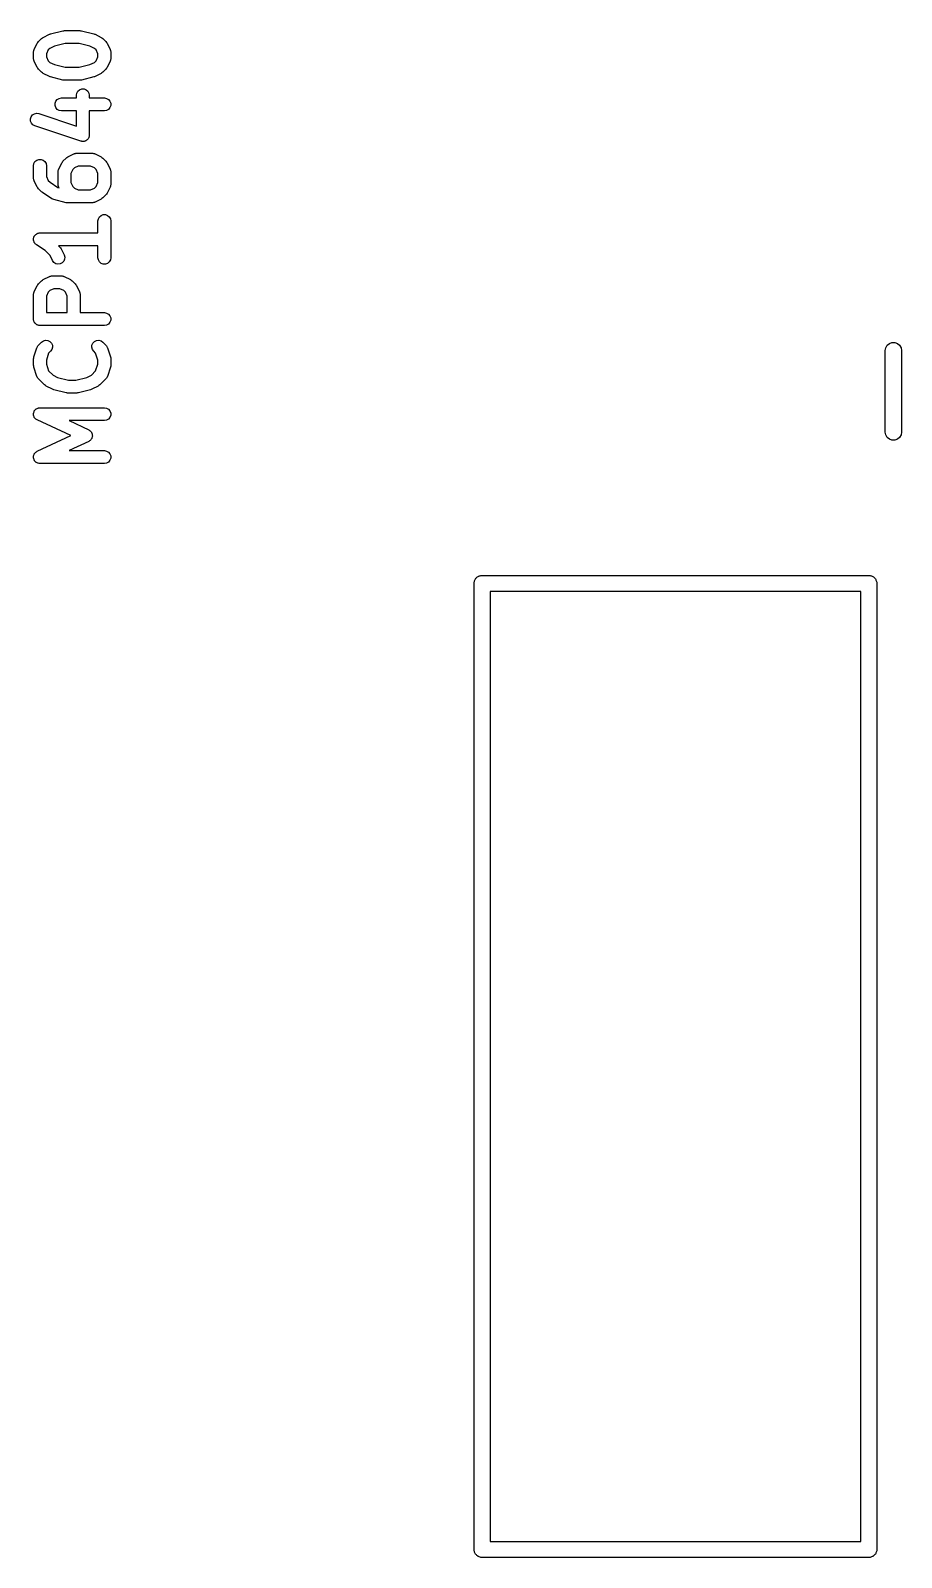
# Model space of a CAD drawing. Extents: x 10 to 287, y -200 to -10.
# Drawn here: x 168.24 to 176.35, y -108.97 to -94.74 of the extents above; entities that cross this region are included whole.
import ezdxf

# ---------------------------------------------------------------- set-up
doc = ezdxf.new("R2010")
doc.units = 0
doc.header["$MEASUREMENT"] = 0
doc.layers.add('BLACK', color=7, linetype='CONTINUOUS')

msp = doc.modelspace()

# ---------------------------------------------------------------- linework, layer by layer
at = {"layer": 'Black'}
for p, q in [((168.427, -94.7729), (168.541, -94.7444)), ((168.541, -94.7444), (168.549, -94.7438)), ((168.549, -94.7438), (168.556, -94.7426)), ((168.556, -94.7426), (168.699, -94.7426)), ((168.699, -94.7426), (168.706, -94.7438)), ((168.706, -94.7438), (168.713, -94.7444)), ((168.713, -94.7444), (168.828, -94.7729)), ((168.274, -94.9186), (168.302, -94.8615)), ((168.302, -94.8615), (168.308, -94.8537)), ((168.308, -94.8537), (168.314, -94.8459)), ((168.314, -94.8459), (168.342, -94.8173)), ((168.342, -94.8173), (168.35, -94.8118)), ((168.35, -94.8118), (168.358, -94.806)), ((168.358, -94.806), (168.415, -94.7775)), ((168.415, -94.7775), (168.421, -94.7756)), ((168.463, -94.8878), (168.42, -94.909)), ((168.421, -94.7756), (168.427, -94.7729)), ((168.563, -94.8626), (168.463, -94.8878)), ((168.691, -94.8626), (168.563, -94.8626)), ((168.792, -94.8878), (168.691, -94.8626)), ((168.835, -94.909), (168.792, -94.8878)), ((168.828, -94.7729), (168.834, -94.7756)), ((168.834, -94.7756), (168.84, -94.7775)), ((168.84, -94.7775), (168.897, -94.806)), ((168.897, -94.806), (168.905, -94.8118)), ((168.905, -94.8118), (168.913, -94.8173)), ((168.913, -94.8173), (168.941, -94.8459)), ((168.941, -94.8459), (168.947, -94.8537)), ((168.947, -94.8537), (168.953, -94.8615)), ((168.953, -94.8615), (168.981, -94.9186)), ((168.267, -94.9454), (168.268, -94.942)), ((168.267, -95.0026), (168.267, -94.9454)), ((168.268, -95.006), (168.267, -95.0026)), ((168.268, -94.9386), (168.27, -94.9318)), ((168.268, -94.942), (168.268, -94.9386)), ((168.268, -95.0094), (168.268, -95.006)), ((168.27, -95.0162), (168.268, -95.0094)), ((168.27, -94.9318), (168.271, -94.9249)), ((168.271, -95.0231), (168.27, -95.0162)), ((168.271, -94.9249), (168.273, -94.9219)), ((168.273, -95.0261), (168.271, -95.0231)), ((168.273, -94.9219), (168.274, -94.9186)), ((168.274, -95.0294), (168.273, -95.0261)), ((168.302, -95.0865), (168.274, -95.0294)), ((168.405, -94.9238), (168.387, -94.9596)), ((168.387, -94.9596), (168.387, -94.9884)), ((168.387, -94.9884), (168.405, -95.0242)), ((168.42, -94.909), (168.405, -94.9238)), ((168.405, -95.0242), (168.42, -95.039)), ((168.85, -94.9238), (168.835, -94.909)), ((168.835, -95.039), (168.85, -95.0242)), ((168.867, -94.9596), (168.85, -94.9238)), ((168.85, -95.0242), (168.867, -94.9884)), ((168.867, -94.9884), (168.867, -94.9596)), ((168.981, -95.0294), (168.953, -95.0865)), ((168.981, -94.9186), (168.982, -94.9219)), ((168.982, -95.0261), (168.981, -95.0294)), ((168.982, -94.9219), (168.984, -94.9249)), ((168.984, -95.0231), (168.982, -95.0261)), ((168.984, -94.9249), (168.985, -94.9318)), ((168.985, -95.0162), (168.984, -95.0231)), ((168.985, -94.9318), (168.987, -94.9386)), ((168.987, -95.0094), (168.985, -95.0162)), ((168.987, -94.9386), (168.987, -94.942)), ((168.987, -94.942), (168.987, -94.9454)), ((168.987, -94.9454), (168.987, -95.0026)), ((168.987, -95.0026), (168.987, -95.006)), ((168.987, -95.006), (168.987, -95.0094)), ((168.308, -95.0943), (168.302, -95.0865)), ((168.314, -95.1021), (168.308, -95.0943)), ((168.342, -95.1307), (168.314, -95.1021)), ((168.35, -95.1362), (168.342, -95.1307)), ((168.358, -95.1419), (168.35, -95.1362)), ((168.415, -95.1705), (168.358, -95.1419)), ((168.421, -95.1724), (168.415, -95.1705)), ((168.42, -95.039), (168.463, -95.0602)), ((168.427, -95.1751), (168.421, -95.1724)), ((168.463, -95.0602), (168.563, -95.0854)), ((168.563, -95.0854), (168.691, -95.0854)), ((168.691, -95.0854), (168.792, -95.0602)), ((168.792, -95.0602), (168.835, -95.039)), ((168.834, -95.1724), (168.828, -95.1751)), ((168.84, -95.1705), (168.834, -95.1724)), ((168.897, -95.1419), (168.84, -95.1705)), ((168.905, -95.1362), (168.897, -95.1419)), ((168.913, -95.1307), (168.905, -95.1362)), ((168.941, -95.1021), (168.913, -95.1307)), ((168.947, -95.0943), (168.941, -95.1021)), ((168.953, -95.0865), (168.947, -95.0943)), ((168.541, -95.2036), (168.427, -95.1751)), ((168.549, -95.2042), (168.541, -95.2036)), ((168.556, -95.2054), (168.549, -95.2042)), ((168.699, -95.2054), (168.556, -95.2054)), ((168.671, -95.3249), (168.681, -95.3069)), ((168.681, -95.3069), (168.697, -95.2935)), ((168.697, -95.2935), (168.717, -95.2863)), ((168.706, -95.2042), (168.699, -95.2054)), ((168.713, -95.2036), (168.706, -95.2042)), ((168.828, -95.1751), (168.713, -95.2036)), ((168.717, -95.2863), (168.738, -95.2863)), ((168.738, -95.2863), (168.757, -95.2935)), ((168.757, -95.2935), (168.773, -95.3069)), ((168.773, -95.3069), (168.784, -95.3249)), ((168.468, -95.4207), (168.475, -95.4011)), ((168.468, -95.4416), (168.468, -95.4207)), ((168.475, -95.4611), (168.468, -95.4416)), ((168.475, -95.4011), (168.489, -95.3852)), ((168.489, -95.3852), (168.507, -95.3748)), ((168.507, -95.3748), (168.527, -95.3711)), ((168.527, -95.3711), (168.667, -95.3711)), ((168.667, -95.3454), (168.671, -95.3249)), ((168.667, -95.3711), (168.667, -95.3454)), ((168.784, -95.3249), (168.787, -95.3454)), ((168.787, -95.3454), (168.787, -95.3711)), ((168.787, -95.3711), (168.927, -95.3711)), ((168.927, -95.3711), (168.948, -95.3748)), ((168.948, -95.3748), (168.966, -95.3852)), ((168.966, -95.3852), (168.979, -95.4011)), ((168.979, -95.4011), (168.987, -95.4207)), ((168.987, -95.4416), (168.979, -95.4611)), ((168.987, -95.4207), (168.987, -95.4416)), ((168.24, -95.5652), (168.246, -95.5454)), ((168.24, -95.586), (168.24, -95.5652)), ((168.248, -95.6054), (168.24, -95.586)), ((168.246, -95.5454), (168.259, -95.5291)), ((168.259, -95.5291), (168.277, -95.5182)), ((168.277, -95.5182), (168.297, -95.514)), ((168.297, -95.514), (168.318, -95.5171)), ((168.318, -95.5171), (168.667, -95.6336)), ((168.489, -95.4771), (168.475, -95.4611)), ((168.507, -95.4875), (168.489, -95.4771)), ((168.527, -95.4911), (168.507, -95.4875)), ((168.667, -95.4911), (168.527, -95.4911)), ((168.667, -95.6336), (168.667, -95.4911)), ((168.927, -95.4911), (168.787, -95.4911)), ((168.787, -95.4911), (168.787, -95.7169)), ((168.948, -95.4875), (168.927, -95.4911)), ((168.966, -95.4771), (168.948, -95.4875)), ((168.979, -95.4611), (168.966, -95.4771)), ((168.262, -95.621), (168.248, -95.6054)), ((168.28, -95.6309), (168.262, -95.621)), ((168.708, -95.7738), (168.28, -95.6309)), ((168.782, -95.7412), (168.78, -95.7454)), ((168.784, -95.7374), (168.782, -95.7412)), ((168.785, -95.7314), (168.784, -95.7374)), ((168.787, -95.7257), (168.785, -95.7314)), ((168.787, -95.7169), (168.787, -95.7212)), ((168.787, -95.7212), (168.787, -95.7257)), ((168.657, -95.8878), (168.663, -95.8858)), ((168.663, -95.8858), (168.667, -95.886)), ((168.667, -95.886), (168.67, -95.8854)), ((168.67, -95.8854), (168.813, -95.8854)), ((168.713, -95.7744), (168.708, -95.7738)), ((168.717, -95.7759), (168.713, -95.7744)), ((168.723, -95.7759), (168.717, -95.7759)), ((168.729, -95.7768), (168.723, -95.7759)), ((168.733, -95.7759), (168.729, -95.7768)), ((168.738, -95.7759), (168.733, -95.7759)), ((168.744, -95.7739), (168.738, -95.7759)), ((168.749, -95.7727), (168.744, -95.7739)), ((168.753, -95.7703), (168.749, -95.7727)), ((168.757, -95.7688), (168.753, -95.7703)), ((168.762, -95.7649), (168.757, -95.7688)), ((168.767, -95.7617), (168.762, -95.7649)), ((168.77, -95.7583), (168.767, -95.7617)), ((168.773, -95.7554), (168.77, -95.7583)), ((168.776, -95.7502), (168.773, -95.7554)), ((168.78, -95.7454), (168.776, -95.7502)), ((168.813, -95.8854), (168.817, -95.886)), ((168.817, -95.886), (168.82, -95.8858)), ((168.82, -95.8858), (168.827, -95.8878)), ((168.267, -96.0026), (168.271, -95.9821)), ((168.267, -96.1169), (168.267, -96.0026)), ((168.271, -95.9821), (168.281, -95.964)), ((168.281, -95.964), (168.297, -95.9506)), ((168.297, -95.9506), (168.317, -95.9435)), ((168.317, -95.9435), (168.338, -95.9435)), ((168.338, -95.9435), (168.357, -95.9506)), ((168.357, -95.9506), (168.373, -95.964)), ((168.373, -95.964), (168.384, -95.9821)), ((168.384, -95.9821), (168.387, -96.0026)), ((168.387, -96.0026), (168.387, -96.1027)), ((168.502, -96.0329), (168.531, -95.9757)), ((168.531, -95.9757), (168.537, -95.968)), ((168.537, -95.968), (168.542, -95.9601)), ((168.542, -95.9601), (168.571, -95.9316)), ((168.571, -95.9316), (168.579, -95.9261)), ((168.579, -95.9261), (168.586, -95.9203)), ((168.586, -95.9203), (168.643, -95.8918)), ((168.649, -96.0233), (168.634, -96.0381)), ((168.643, -95.8918), (168.647, -95.8908)), ((168.647, -95.8908), (168.65, -95.889)), ((168.684, -96.0054), (168.649, -96.0233)), ((168.65, -95.889), (168.657, -95.8878)), ((168.799, -96.0054), (168.684, -96.0054)), ((168.835, -96.0233), (168.799, -96.0054)), ((168.827, -95.8878), (168.834, -95.889)), ((168.834, -95.889), (168.837, -95.8908)), ((168.85, -96.0381), (168.835, -96.0233)), ((168.837, -95.8908), (168.84, -95.8918)), ((168.84, -95.8918), (168.897, -95.9203)), ((168.897, -95.9203), (168.905, -95.9261)), ((168.905, -95.9261), (168.913, -95.9316)), ((168.913, -95.9316), (168.941, -95.9601)), ((168.941, -95.9601), (168.947, -95.968)), ((168.947, -95.968), (168.953, -95.9757)), ((168.953, -95.9757), (168.981, -96.0329)), ((168.268, -96.1203), (168.267, -96.1169)), ((168.268, -96.1237), (168.268, -96.1203)), ((168.27, -96.1305), (168.268, -96.1237)), ((168.271, -96.1374), (168.27, -96.1305)), ((168.273, -96.1404), (168.271, -96.1374)), ((168.274, -96.1437), (168.273, -96.1404)), ((168.302, -96.2008), (168.274, -96.1437)), ((168.387, -96.1027), (168.405, -96.1385)), ((168.405, -96.1385), (168.423, -96.1559)), ((168.423, -96.1559), (168.495, -96.204)), ((168.496, -96.0529), (168.498, -96.0461)), ((168.497, -96.0563), (168.496, -96.0529)), ((168.496, -96.0597), (168.497, -96.0563)), ((168.496, -96.174), (168.496, -96.0597)), ((168.498, -96.0461), (168.5, -96.0392)), ((168.5, -96.0392), (168.501, -96.0362)), ((168.501, -96.0362), (168.502, -96.0329)), ((168.634, -96.0381), (168.616, -96.0739)), ((168.616, -96.0739), (168.616, -96.1598)), ((168.616, -96.1598), (168.634, -96.1956)), ((168.867, -96.0739), (168.85, -96.0381)), ((168.85, -96.1956), (168.867, -96.1598)), ((168.867, -96.1598), (168.867, -96.0739)), ((168.981, -96.0329), (168.982, -96.0362)), ((168.982, -96.0362), (168.984, -96.0392)), ((168.984, -96.0392), (168.985, -96.0461)), ((168.985, -96.0461), (168.987, -96.0529)), ((168.987, -96.0529), (168.987, -96.0563)), ((168.987, -96.0563), (168.987, -96.0597)), ((168.987, -96.0597), (168.987, -96.174)), ((168.308, -96.2086), (168.302, -96.2008)), ((168.314, -96.2164), (168.308, -96.2086)), ((168.342, -96.245), (168.314, -96.2164)), ((168.347, -96.2484), (168.342, -96.245)), ((168.351, -96.2525), (168.347, -96.2484)), ((168.437, -96.3096), (168.351, -96.2525)), ((168.446, -96.3137), (168.437, -96.3096)), ((168.495, -96.204), (168.505, -96.2066)), ((168.497, -96.1774), (168.496, -96.174)), ((168.496, -96.1809), (168.497, -96.1774)), ((168.498, -96.1876), (168.496, -96.1809)), ((168.5, -96.1945), (168.498, -96.1876)), ((168.501, -96.1975), (168.5, -96.1945)), ((168.502, -96.2008), (168.501, -96.1975)), ((168.505, -96.2066), (168.502, -96.2008)), ((168.634, -96.1956), (168.649, -96.2104)), ((168.649, -96.2104), (168.684, -96.2283)), ((168.684, -96.2283), (168.799, -96.2283)), ((168.799, -96.2283), (168.835, -96.2104)), ((168.835, -96.2104), (168.85, -96.1956)), ((168.905, -96.3077), (168.897, -96.3134)), ((168.913, -96.3021), (168.905, -96.3077)), ((168.941, -96.2736), (168.913, -96.3021)), ((168.947, -96.2657), (168.941, -96.2736)), ((168.953, -96.258), (168.947, -96.2657)), ((168.981, -96.2008), (168.953, -96.258)), ((168.982, -96.1975), (168.981, -96.2008)), ((168.984, -96.1945), (168.982, -96.1975)), ((168.985, -96.1876), (168.984, -96.1945)), ((168.987, -96.1809), (168.985, -96.1876)), ((168.987, -96.174), (168.987, -96.1774)), ((168.987, -96.1774), (168.987, -96.1809)), ((168.456, -96.3179), (168.446, -96.3137)), ((168.57, -96.3465), (168.456, -96.3179)), ((168.577, -96.347), (168.57, -96.3465)), ((168.585, -96.3483), (168.577, -96.347)), ((168.813, -96.3483), (168.585, -96.3483)), ((168.817, -96.3477), (168.813, -96.3483)), ((168.82, -96.3479), (168.817, -96.3477)), ((168.827, -96.3459), (168.82, -96.3479)), ((168.834, -96.3447), (168.827, -96.3459)), ((168.837, -96.3429), (168.834, -96.3447)), ((168.84, -96.342), (168.837, -96.3429)), ((168.897, -96.3134), (168.84, -96.342)), ((168.867, -96.5169), (168.871, -96.4963)), ((168.867, -96.6283), (168.867, -96.5169)), ((168.871, -96.4963), (168.881, -96.4783)), ((168.881, -96.4783), (168.897, -96.4649)), ((168.897, -96.4649), (168.917, -96.4578)), ((168.917, -96.4578), (168.938, -96.4578)), ((168.938, -96.4578), (168.957, -96.4649)), ((168.957, -96.4649), (168.973, -96.4783)), ((168.973, -96.4783), (168.984, -96.4963)), ((168.984, -96.4963), (168.987, -96.5169)), ((168.987, -96.5169), (168.987, -96.8597)), ((168.268, -96.6779), (168.271, -96.6711)), ((168.268, -96.6812), (168.268, -96.6779)), ((168.268, -96.6844), (168.268, -96.6812)), ((168.268, -96.6915), (168.268, -96.6844)), ((168.268, -96.6987), (168.268, -96.6915)), ((168.269, -96.7018), (168.268, -96.6987)), ((168.27, -96.7051), (168.269, -96.7018)), ((168.273, -96.7116), (168.27, -96.7051)), ((168.271, -96.6711), (168.272, -96.6642)), ((168.272, -96.6642), (168.274, -96.6614)), ((168.275, -96.7183), (168.273, -96.7116)), ((168.274, -96.6614), (168.275, -96.6583)), ((168.275, -96.6583), (168.28, -96.6528)), ((168.278, -96.7208), (168.275, -96.7183)), ((168.279, -96.7238), (168.278, -96.7208)), ((168.284, -96.7288), (168.279, -96.7238)), ((168.28, -96.6528), (168.284, -96.6468)), ((168.284, -96.6468), (168.287, -96.6449)), ((168.289, -96.7342), (168.284, -96.7288)), ((168.287, -96.6449), (168.289, -96.6423)), ((168.289, -96.6423), (168.295, -96.6387)), ((168.292, -96.7359), (168.289, -96.7342)), ((168.294, -96.7382), (168.292, -96.7359)), ((168.375, -96.7921), (168.294, -96.7382)), ((168.295, -96.6387), (168.301, -96.6345)), ((168.301, -96.6345), (168.304, -96.6336)), ((168.304, -96.6336), (168.307, -96.6319)), ((168.307, -96.6319), (168.314, -96.6307)), ((168.314, -96.6307), (168.321, -96.6286)), ((168.321, -96.6286), (168.324, -96.6289)), ((168.324, -96.6289), (168.327, -96.6283)), ((168.327, -96.6283), (168.867, -96.6283)), ((168.421, -96.8381), (168.375, -96.7921)), ((168.445, -96.8865), (168.421, -96.8381)), ((168.867, -96.7483), (168.501, -96.7483)), ((168.501, -96.7483), (168.513, -96.7601)), ((168.513, -96.7601), (168.518, -96.768)), ((168.518, -96.768), (168.524, -96.7757)), ((168.524, -96.7757), (168.553, -96.8329)), ((168.557, -96.8737), (168.549, -96.8928)), ((168.553, -96.8329), (168.558, -96.8529)), ((168.558, -96.8529), (168.557, -96.8737)), ((168.867, -96.8597), (168.867, -96.7483)), ((168.871, -96.8802), (168.867, -96.8597)), ((168.881, -96.8983), (168.871, -96.8802)), ((168.984, -96.8802), (168.973, -96.8983)), ((168.987, -96.8597), (168.984, -96.8802)), ((168.458, -96.9033), (168.445, -96.8865)), ((168.475, -96.9148), (168.458, -96.9033)), ((168.495, -96.9196), (168.475, -96.9148)), ((168.516, -96.9172), (168.495, -96.9196)), ((168.535, -96.9079), (168.516, -96.9172)), ((168.549, -96.8928), (168.535, -96.9079)), ((168.897, -96.9117), (168.881, -96.8983)), ((168.917, -96.9188), (168.897, -96.9117)), ((168.938, -96.9188), (168.917, -96.9188)), ((168.957, -96.9117), (168.938, -96.9188)), ((168.973, -96.8983), (168.957, -96.9117)), ((168.274, -97.1757), (168.302, -97.1186)), ((168.302, -97.1186), (168.308, -97.1109)), ((168.308, -97.1109), (168.314, -97.103)), ((168.314, -97.103), (168.342, -97.0744)), ((168.342, -97.0744), (168.35, -97.0689)), ((168.35, -97.0689), (168.358, -97.0632)), ((168.358, -97.0632), (168.415, -97.0346)), ((168.42, -97.1662), (168.405, -97.181)), ((168.415, -97.0346), (168.418, -97.0336)), ((168.418, -97.0336), (168.421, -97.0319)), ((168.456, -97.1483), (168.42, -97.1662)), ((168.421, -97.0319), (168.428, -97.0307)), ((168.428, -97.0307), (168.435, -97.0287)), ((168.435, -97.0287), (168.438, -97.0289)), ((168.438, -97.0289), (168.442, -97.0283)), ((168.442, -97.0283), (168.527, -97.0283)), ((168.513, -97.1483), (168.456, -97.1483)), ((168.549, -97.1662), (168.513, -97.1483)), ((168.527, -97.0283), (168.531, -97.0289)), ((168.531, -97.0289), (168.534, -97.0287)), ((168.534, -97.0287), (168.541, -97.0307)), ((168.541, -97.0307), (168.548, -97.0319)), ((168.548, -97.0319), (168.551, -97.0336)), ((168.564, -97.181), (168.549, -97.1662)), ((168.551, -97.0336), (168.554, -97.0346)), ((168.554, -97.0346), (168.611, -97.0632)), ((168.611, -97.0632), (168.619, -97.0689)), ((168.619, -97.0689), (168.627, -97.0744)), ((168.627, -97.0744), (168.656, -97.103)), ((168.656, -97.103), (168.661, -97.1109)), ((168.661, -97.1109), (168.667, -97.1186)), ((168.667, -97.1186), (168.695, -97.1757)), ((168.267, -97.2026), (168.268, -97.1992)), ((168.267, -97.4311), (168.267, -97.2026)), ((168.268, -97.1957), (168.27, -97.189)), ((168.268, -97.1992), (168.268, -97.1957)), ((168.27, -97.189), (168.271, -97.1821)), ((168.271, -97.1821), (168.273, -97.1791)), ((168.273, -97.1791), (168.274, -97.1757)), ((168.405, -97.181), (168.387, -97.2167)), ((168.387, -97.2167), (168.387, -97.3711)), ((168.582, -97.2167), (168.564, -97.181)), ((168.582, -97.3711), (168.582, -97.2167)), ((168.695, -97.1757), (168.696, -97.1791)), ((168.696, -97.1791), (168.698, -97.1821)), ((168.698, -97.1821), (168.699, -97.189)), ((168.699, -97.189), (168.701, -97.1957)), ((168.701, -97.1957), (168.701, -97.1992)), ((168.701, -97.1992), (168.702, -97.2026)), ((168.702, -97.2026), (168.702, -97.3711)), ((168.268, -97.4363), (168.267, -97.4311)), ((168.268, -97.4416), (168.268, -97.4363)), ((168.27, -97.4465), (168.268, -97.4416)), ((168.271, -97.4517), (168.27, -97.4465)), ((168.387, -97.3711), (168.582, -97.3711)), ((168.702, -97.3711), (168.927, -97.3711)), ((168.927, -97.3711), (168.948, -97.3748)), ((168.948, -97.3748), (168.966, -97.3852)), ((168.966, -97.3852), (168.979, -97.4011)), ((168.979, -97.4011), (168.987, -97.4207)), ((168.987, -97.4416), (168.979, -97.4611)), ((168.987, -97.4207), (168.987, -97.4416)), ((168.274, -97.4562), (168.271, -97.4517)), ((168.275, -97.4611), (168.274, -97.4562)), ((168.279, -97.4652), (168.275, -97.4611)), ((168.281, -97.4697), (168.279, -97.4652)), ((168.285, -97.4731), (168.281, -97.4697)), ((168.289, -97.4771), (168.285, -97.4731)), ((168.293, -97.4797), (168.289, -97.4771)), ((168.297, -97.4831), (168.293, -97.4797)), ((168.302, -97.4849), (168.297, -97.4831)), ((168.307, -97.4875), (168.302, -97.4849)), ((168.312, -97.4884), (168.307, -97.4875)), ((168.317, -97.4902), (168.312, -97.4884)), ((168.322, -97.4902), (168.317, -97.4902)), ((168.327, -97.4911), (168.322, -97.4902)), ((168.927, -97.4911), (168.327, -97.4911)), ((168.948, -97.4875), (168.927, -97.4911)), ((168.966, -97.4771), (168.948, -97.4875)), ((168.979, -97.4611), (168.966, -97.4771)), ((168.271, -97.7836), (168.299, -97.6979)), ((168.299, -97.6979), (168.301, -97.6948)), ((168.301, -97.6948), (168.302, -97.6915)), ((168.302, -97.6915), (168.306, -97.6857)), ((168.306, -97.6857), (168.309, -97.6796)), ((168.309, -97.6796), (168.312, -97.6773)), ((168.312, -97.6773), (168.314, -97.6744)), ((168.314, -97.6744), (168.342, -97.6459)), ((168.342, -97.6459), (168.359, -97.6339)), ((168.359, -97.6339), (168.379, -97.6285)), ((168.379, -97.6285), (168.4, -97.6303)), ((168.4, -97.6303), (168.419, -97.6391)), ((168.427, -97.7307), (168.408, -97.7493)), ((168.419, -97.6391), (168.434, -97.6539)), ((168.439, -97.7136), (168.427, -97.7307)), ((168.434, -97.6539), (168.443, -97.6728)), ((168.444, -97.6935), (168.439, -97.7136)), ((168.443, -97.6728), (168.444, -97.6935)), ((168.811, -97.6935), (168.812, -97.6728)), ((168.816, -97.7136), (168.811, -97.6935)), ((168.812, -97.6728), (168.821, -97.6539)), ((168.828, -97.7307), (168.816, -97.7136)), ((168.821, -97.6539), (168.836, -97.6391)), ((168.846, -97.7493), (168.828, -97.7307)), ((168.836, -97.6391), (168.855, -97.6303)), ((168.855, -97.6303), (168.876, -97.6285)), ((168.876, -97.6285), (168.896, -97.6339)), ((168.896, -97.6339), (168.913, -97.6459)), ((168.913, -97.6459), (168.941, -97.6744)), ((168.941, -97.6744), (168.943, -97.6773)), ((168.943, -97.6773), (168.946, -97.6796)), ((168.946, -97.6796), (168.949, -97.6857)), ((168.949, -97.6857), (168.953, -97.6915)), ((168.953, -97.6915), (168.954, -97.6948)), ((168.954, -97.6948), (168.956, -97.6979)), ((168.956, -97.6979), (168.984, -97.7836)), ((176.198, -97.723), (176.203, -97.6974)), ((176.198, -98.485), (176.198, -97.723)), ((176.203, -97.6974), (176.216, -97.6748)), ((176.216, -97.6748), (176.236, -97.6581)), ((176.236, -97.6581), (176.26, -97.6492)), ((176.26, -97.6492), (176.286, -97.6492)), ((176.286, -97.6492), (176.311, -97.6581)), ((176.311, -97.6581), (176.331, -97.6748)), ((176.331, -97.6748), (176.344, -97.6974)), ((176.344, -97.6974), (176.348, -97.723)), ((176.348, -97.723), (176.348, -98.485)), ((168.267, -97.8026), (168.269, -97.7931)), ((168.267, -97.8597), (168.267, -97.8026)), ((168.269, -97.8692), (168.267, -97.8597)), ((168.269, -97.7931), (168.271, -97.7836)), ((168.271, -97.8787), (168.269, -97.8692)), ((168.408, -97.7493), (168.387, -97.8123)), ((168.387, -97.8123), (168.387, -97.85)), ((168.387, -97.85), (168.408, -97.913)), ((168.867, -97.8123), (168.846, -97.7493)), ((168.846, -97.913), (168.867, -97.85)), ((168.867, -97.85), (168.867, -97.8123)), ((168.984, -97.7836), (168.986, -97.7931)), ((168.986, -97.8692), (168.984, -97.8787)), ((168.986, -97.7931), (168.987, -97.8026)), ((168.987, -97.8597), (168.986, -97.8692)), ((168.987, -97.8026), (168.987, -97.8597)), ((168.299, -97.9644), (168.271, -97.8787)), ((168.301, -97.9674), (168.299, -97.9644)), ((168.302, -97.9708), (168.301, -97.9674)), ((168.306, -97.9765), (168.302, -97.9708)), ((168.309, -97.9827), (168.306, -97.9765)), ((168.312, -97.985), (168.309, -97.9827)), ((168.314, -97.9879), (168.312, -97.985)), ((168.371, -98.045), (168.314, -97.9879)), ((168.408, -97.913), (168.449, -97.9533)), ((168.449, -97.9533), (168.491, -97.9745)), ((168.491, -97.9745), (168.592, -97.9997)), ((168.592, -97.9997), (168.663, -97.9997)), ((168.663, -97.9997), (168.764, -97.9745)), ((168.764, -97.9745), (168.806, -97.9533)), ((168.806, -97.9533), (168.846, -97.913)), ((168.941, -97.9879), (168.884, -98.045)), ((168.943, -97.985), (168.941, -97.9879)), ((168.946, -97.9827), (168.943, -97.985)), ((168.949, -97.9765), (168.946, -97.9827)), ((168.953, -97.9708), (168.949, -97.9765)), ((168.954, -97.9674), (168.953, -97.9708)), ((168.956, -97.9644), (168.954, -97.9674)), ((168.984, -97.8787), (168.956, -97.9644)), ((168.379, -98.0505), (168.371, -98.045)), ((168.386, -98.0562), (168.379, -98.0505)), ((168.443, -98.0848), (168.386, -98.0562)), ((168.45, -98.0867), (168.443, -98.0848)), ((168.456, -98.0894), (168.45, -98.0867)), ((168.57, -98.1179), (168.456, -98.0894)), ((168.577, -98.1184), (168.57, -98.1179)), ((168.585, -98.1197), (168.577, -98.1184)), ((168.67, -98.1197), (168.585, -98.1197)), ((168.678, -98.1184), (168.67, -98.1197)), ((168.685, -98.1179), (168.678, -98.1184)), ((168.799, -98.0894), (168.685, -98.1179)), ((168.805, -98.0867), (168.799, -98.0894)), ((168.811, -98.0848), (168.805, -98.0867)), ((168.869, -98.0562), (168.811, -98.0848)), ((168.876, -98.0505), (168.869, -98.0562)), ((168.884, -98.045), (168.876, -98.0505)), ((168.268, -98.3064), (168.269, -98.304)), ((168.269, -98.3013), (168.273, -98.2942)), ((168.269, -98.304), (168.269, -98.3013)), ((168.273, -98.2942), (168.275, -98.2869)), ((168.275, -98.2869), (168.277, -98.2848)), ((168.277, -98.2848), (168.278, -98.2824)), ((168.278, -98.2824), (168.284, -98.2769)), ((168.284, -98.2769), (168.289, -98.2709)), ((168.289, -98.2709), (168.291, -98.2696)), ((168.291, -98.2696), (168.293, -98.2677)), ((168.293, -98.2677), (168.3, -98.2644)), ((168.3, -98.2644), (168.307, -98.2605)), ((168.307, -98.2605), (168.31, -98.26)), ((168.31, -98.26), (168.312, -98.2589)), ((168.312, -98.2589), (168.32, -98.2582)), ((168.32, -98.2582), (168.327, -98.2569)), ((168.327, -98.2569), (168.927, -98.2569)), ((168.927, -98.2569), (168.948, -98.2605)), ((168.948, -98.2605), (168.966, -98.2709)), ((168.966, -98.2709), (168.979, -98.2869)), ((168.979, -98.2869), (168.987, -98.3064)), ((168.268, -98.3143), (168.268, -98.3064)), ((168.268, -98.3221), (168.268, -98.3143)), ((168.268, -98.3246), (168.268, -98.3221)), ((168.268, -98.3273), (168.268, -98.3246)), ((168.271, -98.3346), (168.268, -98.3273)), ((168.273, -98.3422), (168.271, -98.3346)), ((168.275, -98.3444), (168.273, -98.3422)), ((168.275, -98.3469), (168.275, -98.3444)), ((168.281, -98.3529), (168.275, -98.3469)), ((168.285, -98.3593), (168.281, -98.3529)), ((168.287, -98.3608), (168.285, -98.3593)), ((168.289, -98.3628), (168.287, -98.3608)), ((168.296, -98.3667), (168.289, -98.3628)), ((168.302, -98.3712), (168.296, -98.3667)), ((168.614, -98.5169), (168.302, -98.3712)), ((168.927, -98.3769), (168.598, -98.3769)), ((168.598, -98.3769), (168.781, -98.4625)), ((168.948, -98.3732), (168.927, -98.3769)), ((168.966, -98.3628), (168.948, -98.3732)), ((168.979, -98.3469), (168.966, -98.3628)), ((168.987, -98.3273), (168.979, -98.3469)), ((168.987, -98.3064), (168.987, -98.3273)), ((168.302, -98.6625), (168.614, -98.5169)), ((168.781, -98.5712), (168.598, -98.6569)), ((168.781, -98.4625), (168.786, -98.4655)), ((168.786, -98.5682), (168.781, -98.5712)), ((168.786, -98.4655), (168.79, -98.4677)), ((168.79, -98.566), (168.786, -98.5682)), ((168.79, -98.4677), (168.794, -98.4714)), ((168.794, -98.5623), (168.79, -98.566)), ((168.794, -98.4714), (168.798, -98.4744)), ((168.798, -98.5593), (168.794, -98.5623)), ((168.798, -98.4744), (168.801, -98.4787)), ((168.801, -98.555), (168.798, -98.5593)), ((168.801, -98.4787), (168.805, -98.4824)), ((168.805, -98.5513), (168.801, -98.555)), ((168.805, -98.4824), (168.807, -98.4872)), ((168.807, -98.5465), (168.805, -98.5513)), ((168.807, -98.4872), (168.81, -98.4915)), ((168.81, -98.5422), (168.807, -98.5465)), ((168.81, -98.4915), (168.812, -98.4966)), ((168.812, -98.5371), (168.81, -98.5422)), ((168.812, -98.4966), (168.814, -98.5013)), ((168.814, -98.5324), (168.812, -98.5371)), ((168.814, -98.5013), (168.814, -98.5066)), ((168.814, -98.5066), (168.816, -98.5116)), ((168.816, -98.5221), (168.814, -98.5272)), ((168.814, -98.5272), (168.814, -98.5324)), ((168.816, -98.5116), (168.815, -98.5169)), ((168.815, -98.5169), (168.816, -98.5221)), ((176.203, -98.5106), (176.198, -98.485)), ((176.216, -98.5332), (176.203, -98.5106)), ((176.236, -98.5499), (176.216, -98.5332)), ((176.26, -98.5588), (176.236, -98.5499)), ((176.286, -98.5588), (176.26, -98.5588)), ((176.311, -98.5499), (176.286, -98.5588)), ((176.331, -98.5332), (176.311, -98.5499)), ((176.344, -98.5106), (176.331, -98.5332)), ((176.348, -98.485), (176.344, -98.5106)), ((168.268, -98.7064), (168.271, -98.6991)), ((168.268, -98.7091), (168.268, -98.7064)), ((168.268, -98.7116), (168.268, -98.7091)), ((168.268, -98.7195), (168.268, -98.7116)), ((168.268, -98.7273), (168.268, -98.7195)), ((168.269, -98.7298), (168.268, -98.7273)), ((168.269, -98.7324), (168.269, -98.7298)), ((168.271, -98.6991), (168.273, -98.6915)), ((168.273, -98.6915), (168.275, -98.6893)), ((168.275, -98.6869), (168.281, -98.6809)), ((168.275, -98.6893), (168.275, -98.6869)), ((168.281, -98.6809), (168.285, -98.6744)), ((168.285, -98.6744), (168.287, -98.6729)), ((168.287, -98.6729), (168.289, -98.6709)), ((168.289, -98.6709), (168.296, -98.667)), ((168.296, -98.667), (168.302, -98.6625)), ((168.598, -98.6569), (168.927, -98.6569)), ((168.927, -98.6569), (168.948, -98.6605)), ((168.948, -98.6605), (168.966, -98.6709)), ((168.966, -98.6709), (168.979, -98.6869)), ((168.979, -98.6869), (168.987, -98.7064)), ((168.987, -98.7273), (168.979, -98.7469)), ((168.987, -98.7064), (168.987, -98.7273)), ((168.273, -98.7395), (168.269, -98.7324)), ((168.275, -98.7469), (168.273, -98.7395)), ((168.277, -98.7489), (168.275, -98.7469)), ((168.278, -98.7513), (168.277, -98.7489)), ((168.284, -98.7568), (168.278, -98.7513)), ((168.289, -98.7628), (168.284, -98.7568)), ((168.291, -98.7641), (168.289, -98.7628)), ((168.293, -98.766), (168.291, -98.7641)), ((168.3, -98.7693), (168.293, -98.766)), ((168.307, -98.7732), (168.3, -98.7693)), ((168.31, -98.7737), (168.307, -98.7732)), ((168.312, -98.7748), (168.31, -98.7737)), ((168.32, -98.7755), (168.312, -98.7748)), ((168.327, -98.7769), (168.32, -98.7755)), ((168.927, -98.7769), (168.327, -98.7769)), ((168.948, -98.7732), (168.927, -98.7769)), ((168.966, -98.7628), (168.948, -98.7732)), ((168.979, -98.7469), (168.966, -98.7628)), ((172.372, -99.8748), (172.374, -99.8683)), ((172.374, -99.8683), (172.377, -99.8627)), ((172.377, -99.8627), (172.379, -99.8565)), ((172.379, -99.8565), (172.383, -99.8515)), ((172.383, -99.8515), (172.387, -99.8458)), ((172.387, -99.8458), (172.392, -99.8416)), ((172.392, -99.8416), (172.396, -99.8365)), ((172.396, -99.8365), (172.401, -99.8333)), ((172.401, -99.8333), (172.406, -99.829)), ((172.406, -99.829), (172.413, -99.8268)), ((172.413, -99.8268), (172.418, -99.8235)), ((172.418, -99.8235), (172.425, -99.8224)), ((172.425, -99.8224), (172.431, -99.8201)), ((172.431, -99.8201), (172.438, -99.8201)), ((172.438, -99.8201), (172.444, -99.819)), ((172.444, -99.819), (176.044, -99.819)), ((176.044, -99.819), (176.05, -99.8201)), ((176.05, -99.8201), (176.057, -99.8201)), ((176.057, -99.8201), (176.063, -99.8224)), ((176.063, -99.8224), (176.07, -99.8235)), ((176.07, -99.8235), (176.075, -99.8268)), ((176.075, -99.8268), (176.082, -99.829)), ((176.082, -99.829), (176.087, -99.8333)), ((176.087, -99.8333), (176.092, -99.8365)), ((176.092, -99.8365), (176.096, -99.8416)), ((176.096, -99.8416), (176.101, -99.8458)), ((176.101, -99.8458), (176.105, -99.8515)), ((176.105, -99.8515), (176.109, -99.8565)), ((176.109, -99.8565), (176.111, -99.8627)), ((176.111, -99.8627), (176.114, -99.8683)), ((176.114, -99.8683), (176.116, -99.8748)), ((172.369, -99.894), (172.37, -99.8875)), ((172.369, -108.894), (172.369, -99.894)), ((172.37, -99.881), (172.372, -99.8748)), ((172.37, -99.8875), (172.37, -99.881)), ((172.519, -99.969), (172.519, -108.819)), ((175.969, -99.969), (172.519, -99.969)), ((175.969, -108.819), (175.969, -99.969)), ((176.116, -99.8748), (176.118, -99.881)), ((176.118, -99.881), (176.118, -99.8875)), ((176.118, -99.8875), (176.119, -99.894)), ((176.119, -99.894), (176.119, -108.894)), ((172.519, -108.819), (175.969, -108.819)), ((172.37, -108.9), (172.369, -108.894)), ((172.37, -108.907), (172.37, -108.9)), ((172.372, -108.913), (172.37, -108.907)), ((172.374, -108.92), (172.372, -108.913)), ((172.377, -108.925), (172.374, -108.92)), ((172.379, -108.931), (172.377, -108.925)), ((172.383, -108.937), (172.379, -108.931)), ((172.387, -108.942), (172.383, -108.937)), ((172.392, -108.946), (172.387, -108.942)), ((172.396, -108.951), (172.392, -108.946)), ((172.401, -108.955), (172.396, -108.951)), ((172.406, -108.959), (172.401, -108.955)), ((172.413, -108.961), (172.406, -108.959)), ((172.418, -108.964), (172.413, -108.961)), ((172.425, -108.966), (172.418, -108.964)), ((172.431, -108.968), (172.425, -108.966)), ((172.438, -108.968), (172.431, -108.968)), ((172.444, -108.969), (172.438, -108.968)), ((176.044, -108.969), (172.444, -108.969)), ((176.05, -108.968), (176.044, -108.969)), ((176.057, -108.968), (176.05, -108.968)), ((176.063, -108.966), (176.057, -108.968)), ((176.07, -108.964), (176.063, -108.966)), ((176.075, -108.961), (176.07, -108.964)), ((176.082, -108.959), (176.075, -108.961)), ((176.087, -108.955), (176.082, -108.959)), ((176.092, -108.951), (176.087, -108.955)), ((176.096, -108.946), (176.092, -108.951)), ((176.101, -108.942), (176.096, -108.946)), ((176.105, -108.937), (176.101, -108.942)), ((176.109, -108.931), (176.105, -108.937)), ((176.111, -108.925), (176.109, -108.931)), ((176.114, -108.92), (176.111, -108.925)), ((176.116, -108.913), (176.114, -108.92)), ((176.118, -108.907), (176.116, -108.913)), ((176.119, -108.894), (176.118, -108.9)), ((176.118, -108.9), (176.118, -108.907))]:
    msp.add_line(p, q, dxfattribs=at)

doc.saveas('drawing.dxf')
